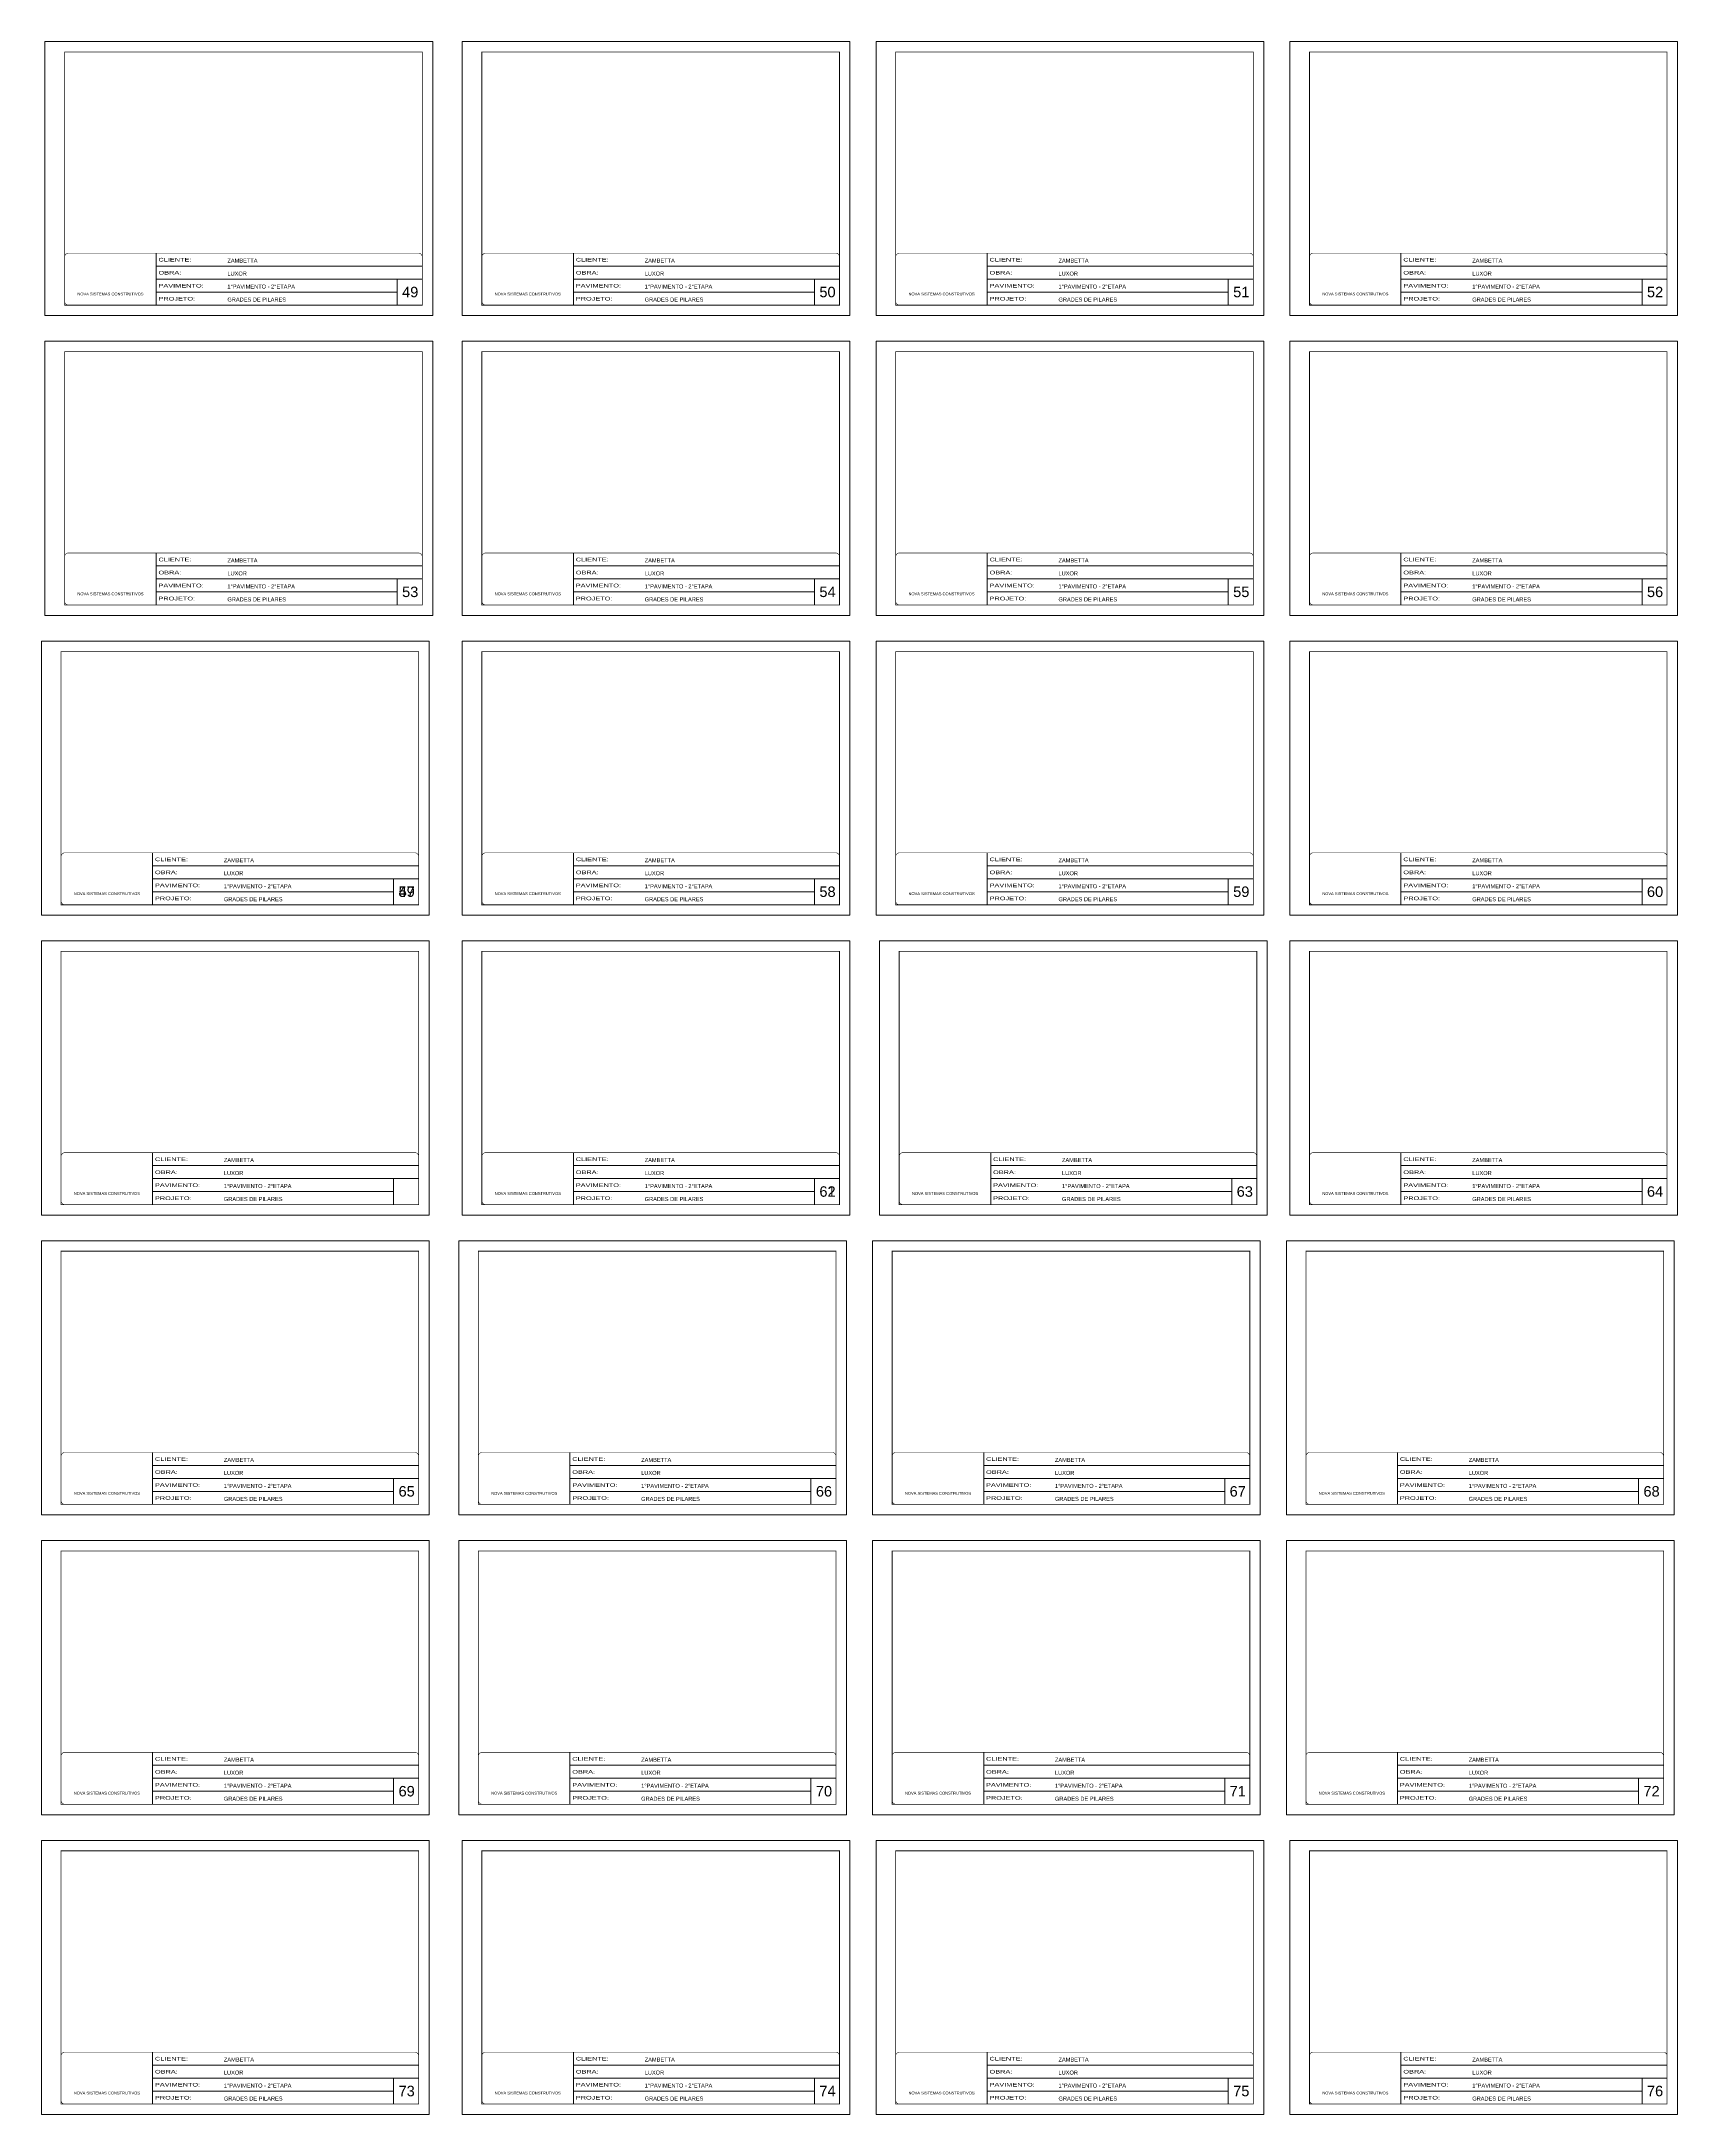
# Model space of a CAD drawing. Extents: x 14400 to 20667, y -21631 to 6985.
# Drawn here: x 14400 to 20667, y -14740 to -6798 of the extents above; entities that cross this region are included whole.
import ezdxf

# ---------------------------------------------------------------- set-up
doc = ezdxf.new("R2010")
doc.units = 0
doc.linetypes.add('CONTINUO', pattern=[0])
doc.linetypes.add('DASHED', pattern=[0.75, 0.5, -0.25])
for name, color, linetype, lineweight in [('CARIMBO', 255, 'Continuous', 9), ('Folhas', 255, 'Continuous', 9), ('SARRAFO DE PRESSAO', 251, 'DASHED', 9)]:
    doc.layers.add(name, color=color, linetype=linetype, lineweight=lineweight)
doc.styles.add('ARIAL', font='arial.ttf')
doc.styles.add('Tecnologia', font='')
doc.styles.get('Tecnologia').set_extended_font_data('Forgotten Futurist')

# ---------------------------------------------------------------- blocks, each defined once
blk = doc.blocks.new('9999999999')
at = {"color": 30, "linetype": 'CONTINUO'}
for p, q in [((98564.6, 34230.2), (98564.6, 34429.4)), ((98564.6, 34379.6), (99584, 34379.6)), ((98564.6, 34329.8), (99488, 34329.8)), ((99584, 34329.8), (99488, 34329.8)), ((99488, 34329.8), (99488, 34230.2)), ((98564.6, 34280), (99488, 34280))]:
    blk.add_line(p, q, dxfattribs=at)
at = {"color": 30, "linetype": 'CONTINUO', "const_width": 2}
blk.add_lwpolyline([(99584, 34230.2), (99584, 34414.4, 0.414214), (99569, 34429.4), (98229, 34429.4, 0.414214), (98214, 34414.4), (98214, 34245.2, 0.414214), (98229, 34230.2), (99584, 34230.2)], format="xyb", dxfattribs=at)
at = {"layer": 'Folhas'}
blk.add_lwpolyline([(98139, 34190.2), (99624, 34190.2), (99624, 35240.2), (98139, 35240.2)], close=True, dxfattribs=at)
at = {"layer": 'Folhas', "color": 30, "const_width": 3}
blk.add_lwpolyline([(98214, 34230.2), (99584, 34230.2), (99584, 35200.2), (98214, 35200.2)], close=True, dxfattribs=at)
at = {"color": 7, "linetype": 'Continuous', "ltscale": 5, "style": 'ARIAL'}
for s, height, p in [('ZAMBETTA', 15.48, (98837.7, 34393.1)), ('1°PAVIMENTO - 2°ETAPA', 15.483, (98837.7, 34293.5)), ('LUXOR', 15.48, (98837.7, 34343.3)), ('NOVA SISTEMAS CONSTRUTIVOS', 11.059, (98263.2, 34267.2)), ('GRADES DE PILARES', 15.483, (98837.7, 34243.7))]:
    blk.add_text(s, height=height, dxfattribs=at).set_placement(p)
at = {"layer": 'Folhas', "color": 7, "style": 'Tecnologia', "width": 1.5}
for s, p in [('CLIENTE:', (98573.7, 34397.2)), ('OBRA:', (98573.7, 34347.3)), ('PAVIMENTO:', (98573.7, 34297.5)), ('PROJETO:', (98573.7, 34247.7))]:
    blk.add_text(s, height=14, dxfattribs=at).set_placement(p)

msp = doc.modelspace()

# ---------------------------------------------------------------- block references
at = {"layer": 'SARRAFO DE PRESSAO', "color": 6, "linetype": 'ByBlock'}
for p in [(-83725.51, -42038.38), (-82127.01, -42038.38), (-80542.01, -42038.38), (-78957.01, -42038.38), (-83725.51, -43186.95), (-82127.01, -43186.95), (-80542.01, -43186.95), (-78957.01, -43186.95), (-83739.01, -44335.53), (-82127.01, -44335.53), (-80542.01, -44335.53), (-78957.01, -44335.53), (-83739.01, -45484.1), (-82127.01, -45484.1), (-80528.51, -45484.1), (-78957.01, -45484.1), (-83739.01, -46632.68), (-82140.51, -46632.68), (-80555.51, -46632.68), (-78970.51, -46632.68), (-83739.01, -47781.25), (-82140.51, -47781.25), (-80555.51, -47781.25), (-78970.51, -47781.25), (-83739.01, -48929.83), (-82127.01, -48929.83), (-80542.01, -48929.83), (-78957.01, -48929.83)]:
    msp.add_blockref('9999999999', p, dxfattribs=at)

# ---------------------------------------------------------------- texts
at = {"layer": 'CARIMBO', "style": 'ARIAL'}
for s, p in [('49', (15781.33, -7778.03)), ('50', (17379.83, -7778.03)), ('51', (18964.83, -7778.03)), ('52', (20549.83, -7778.03)), ('53', (15781.33, -8926.61)), ('54', (17379.83, -8926.61)), ('55', (18964.83, -8926.61)), ('56', (20549.83, -8926.61)), ('49', (15767.83, -10075.18)), ('57', (15767.83, -10075.18)), ('58', (17379.83, -10075.18)), ('59', (18964.83, -10075.18)), ('60', (20549.83, -10075.18)), ('61', (17379.83, -11223.76)), ('62', (17379.83, -11223.76)), ('63', (18978.33, -11223.76)), ('64', (20549.83, -11223.76)), ('65', (15767.83, -12372.33)), ('66', (17366.33, -12372.33)), ('67', (18951.33, -12372.33)), ('68', (20536.33, -12372.33)), ('69', (15767.83, -13520.91)), ('70', (17366.33, -13520.91)), ('71', (18951.33, -13520.91)), ('72', (20536.33, -13520.91)), ('73', (15767.83, -14669.48)), ('74', (17379.83, -14669.48)), ('75', (18964.83, -14669.48)), ('76', (20549.83, -14669.48))]:
    msp.add_text(s, height=40, dxfattribs=at).set_placement(p)

doc.saveas('drawing.dxf')
